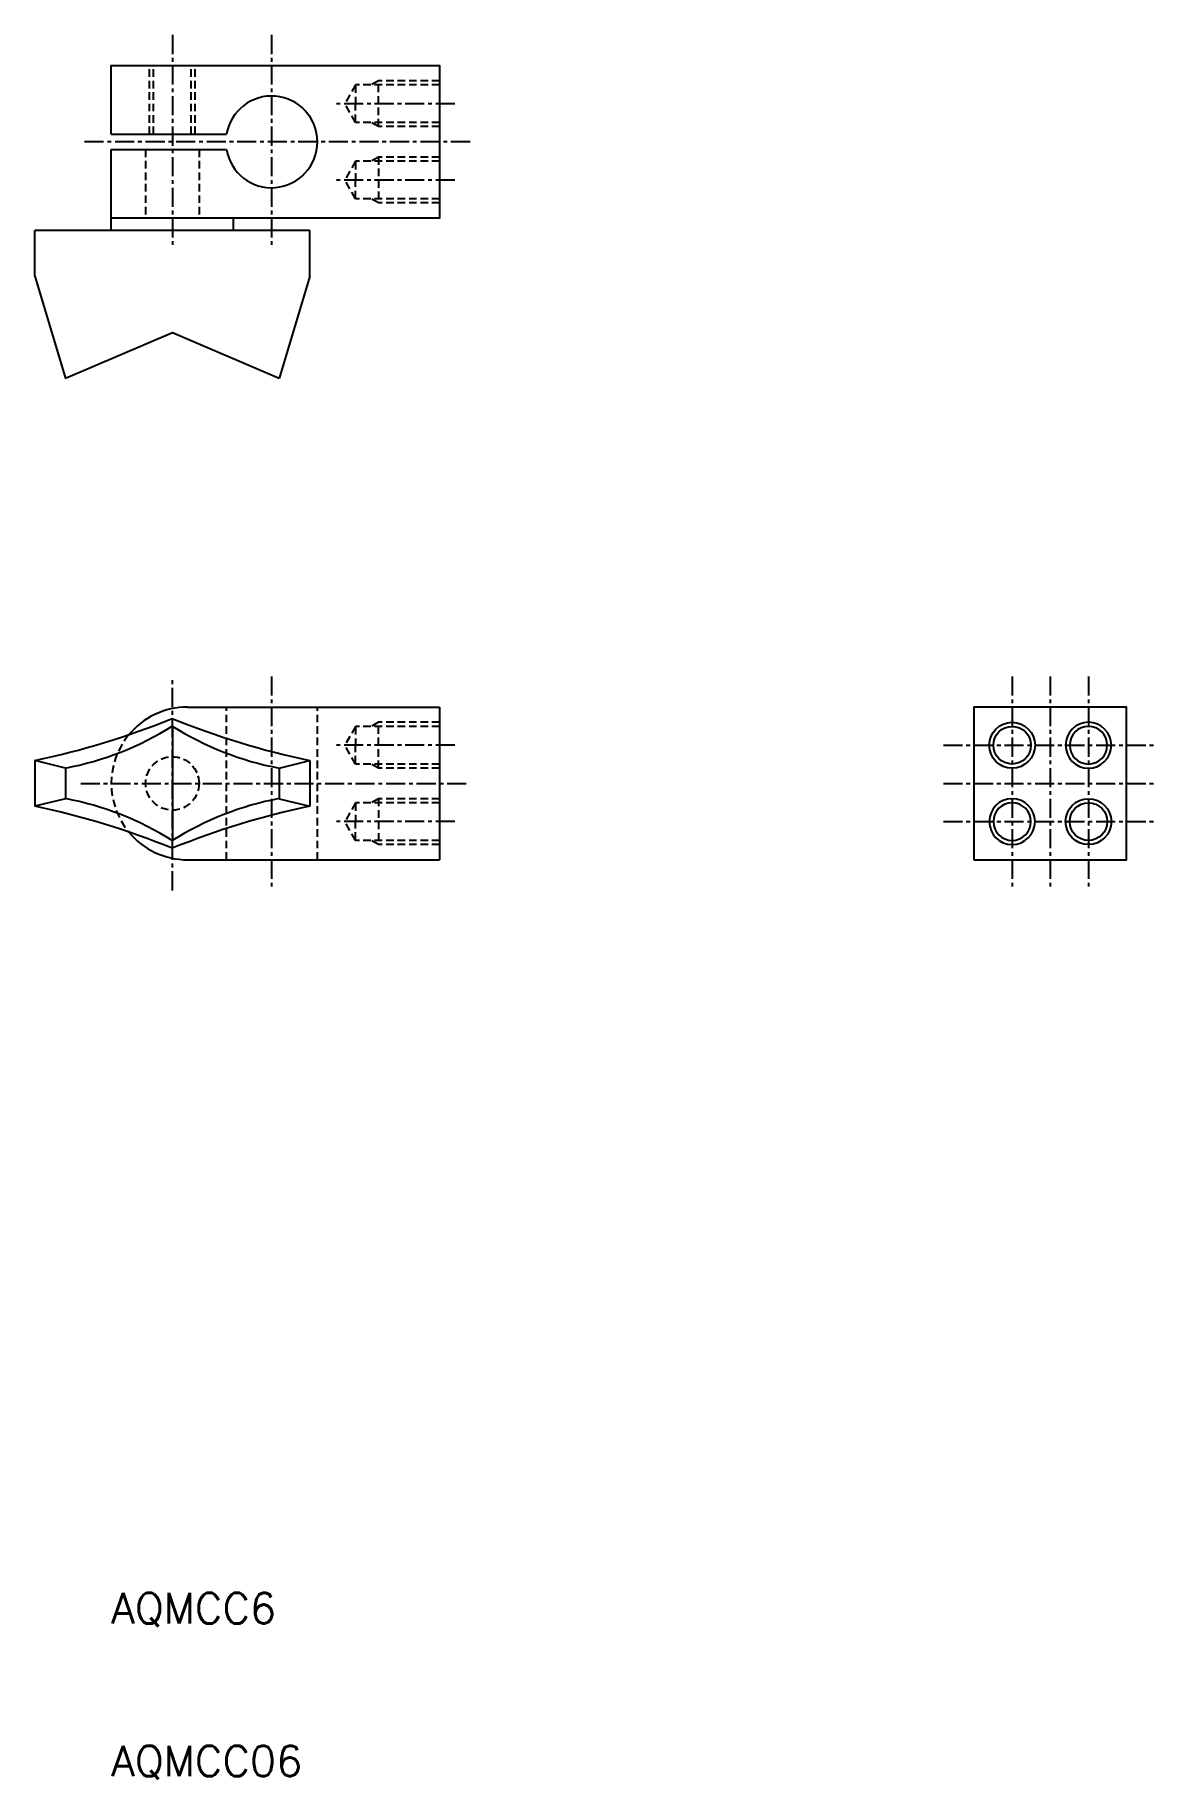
# Model space of a CAD drawing. Extents: x -372 to -299, y -3635 to -3521.
import ezdxf

# ---------------------------------------------------------------- set-up
doc = ezdxf.new("R2010")
doc.units = 0
doc.linetypes.add('CENTER', pattern=[2, 1.25, -0.25, 0.25, -0.25])
doc.linetypes.add('DASHED', pattern=[0.75, 0.5, -0.25])
doc.layers.get('0').update_dxf_attribs({"linetype": 'CONTINUOUS'})
doc.layers.add('CENTER', color=1, linetype='CENTER')
doc.styles.get("Standard").update_dxf_attribs({"font": 'txt', "bigfont": 'BIGFONT'})

# ---------------------------------------------------------------- blocks, each defined once
blk = doc.blocks.new('A$C711D6637')
at = {"color": 3, "linetype": 'CONTINUOUS'}
blk.add_circle((0, 0), 1.5, dxfattribs=at)
at = {"color": 7, "linetype": 'CONTINUOUS'}
blk.add_circle((0, 0), 1.23, dxfattribs=at)

msp = doc.modelspace()

# ---------------------------------------------------------------- linework, layer by layer
at = {"color": 3, "linetype": 'DASHED'}
for p, q in [((-364.76, -3527.66), (-364.76, -3523.16)), ((-364.49, -3527.66), (-364.49, -3523.16)), ((-362.03, -3527.66), (-362.03, -3523.16)), ((-361.76, -3527.66), (-361.76, -3523.16)), ((-351.26, -3524.43), (-351.97, -3525.66)), ((-345.76, -3524.43), (-351.26, -3524.43)), ((-351.26, -3524.46), (-351.26, -3525.66)), ((-349.76, -3524.16), (-350.23, -3524.43)), ((-345.76, -3524.16), (-349.76, -3524.16)), ((-349.76, -3527.16), (-349.76, -3524.16)), ((-351.26, -3526.89), (-351.97, -3525.66)), ((-351.26, -3526.86), (-351.26, -3525.66)), ((-345.76, -3526.89), (-351.26, -3526.89)), ((-349.76, -3527.16), (-350.23, -3526.89)), ((-345.76, -3527.16), (-349.76, -3527.16)), ((-365.01, -3528.66), (-365.01, -3533.16)), ((-361.51, -3528.66), (-361.51, -3533.16)), ((-351.26, -3529.43), (-351.97, -3530.66)), ((-345.76, -3529.43), (-351.26, -3529.43)), ((-351.26, -3529.46), (-351.26, -3530.66)), ((-349.76, -3529.16), (-350.23, -3529.43)), ((-349.76, -3529.16), (-349.76, -3532.16)), ((-345.76, -3529.16), (-349.76, -3529.16)), ((-351.26, -3531.89), (-351.97, -3530.66)), ((-351.26, -3531.86), (-351.26, -3530.66)), ((-345.76, -3531.89), (-351.26, -3531.89)), ((-349.76, -3532.16), (-350.23, -3531.89)), ((-345.76, -3532.16), (-349.76, -3532.16)), ((-359.72, -3575.16), (-359.72, -3565.16)), ((-353.76, -3575.16), (-353.76, -3565.16)), ((-349.76, -3566.16), (-350.23, -3566.43)), ((-349.76, -3569.16), (-349.76, -3566.16)), ((-345.76, -3566.16), (-349.76, -3566.16)), ((-351.26, -3566.43), (-351.97, -3567.66)), ((-345.76, -3566.43), (-351.26, -3566.43)), ((-351.26, -3566.46), (-351.26, -3567.66)), ((-351.26, -3568.89), (-351.97, -3567.66)), ((-351.26, -3568.86), (-351.26, -3567.66)), ((-345.76, -3568.89), (-351.26, -3568.89)), ((-349.76, -3569.16), (-350.23, -3568.89)), ((-345.76, -3569.16), (-349.76, -3569.16)), ((-351.26, -3571.43), (-351.97, -3572.66)), ((-345.76, -3571.43), (-351.26, -3571.43)), ((-351.26, -3571.46), (-351.26, -3572.66)), ((-349.76, -3571.16), (-350.23, -3571.43)), ((-345.76, -3571.16), (-349.76, -3571.16)), ((-349.76, -3571.16), (-349.76, -3574.16)), ((-351.26, -3573.89), (-351.97, -3572.66)), ((-351.26, -3573.86), (-351.26, -3572.66)), ((-345.76, -3573.89), (-351.26, -3573.89)), ((-349.76, -3574.16), (-350.23, -3573.89)), ((-345.76, -3574.16), (-349.76, -3574.16))]:
    msp.add_line(p, q, dxfattribs=at)
at = {"color": 7, "linetype": 'CONTINUOUS'}
for p, q in [((-367.26, -3527.66), (-359.72, -3527.66)), ((-367.26, -3528.66), (-359.72, -3528.66)), ((-354.26, -3533.96), (-372.26, -3533.96)), ((-354.26, -3533.96), (-372.26, -3533.96)), ((-372.26, -3536.96), (-372.26, -3533.96)), ((-367.26, -3533.96), (-367.26, -3533.16)), ((-359.26, -3533.96), (-359.26, -3533.16)), ((-354.26, -3536.96), (-354.26, -3533.96)), ((-372.26, -3536.96), (-370.26, -3543.66)), ((-354.26, -3536.96), (-356.26, -3543.66)), ((-362.26, -3565.16), (-345.76, -3565.16)), ((-345.76, -3565.16), (-345.76, -3575.16)), ((-363.26, -3566.41), (-363.26, -3573.91)), ((-372.26, -3568.66), (-372.26, -3571.66)), ((-370.26, -3569.16), (-372.26, -3568.66)), ((-370.26, -3569.16), (-370.26, -3571.16)), ((-356.26, -3569.16), (-354.26, -3568.66)), ((-356.26, -3569.16), (-356.26, -3571.16)), ((-354.26, -3568.66), (-354.26, -3571.66)), ((-370.26, -3571.16), (-372.26, -3571.66)), ((-356.26, -3571.16), (-354.26, -3571.66)), ((-362.26, -3575.16), (-345.76, -3575.16))]:
    msp.add_line(p, q, dxfattribs=at)
for points in [[(-367.26, -3527.66), (-367.26, -3523.16), (-345.76, -3523.16), (-345.76, -3533.16), (-367.26, -3533.16), (-367.26, -3528.66)], [(-356.26, -3543.66), (-363.26, -3540.66), (-370.26, -3543.66)]]:
    msp.add_lwpolyline(points, dxfattribs=at)
msp.add_lwpolyline([(-310.76, -3575.16), (-300.76, -3575.16), (-300.76, -3565.16), (-310.76, -3565.16)], close=True, dxfattribs=at)
at = {"color": 3, "linetype": 'DASHED'}
msp.add_circle((-363.26, -3570.16), 1.75, dxfattribs=at)
at = {"color": 7, "linetype": 'CONTINUOUS'}
for centre, radius, start, end in [((-356.76, -3528.16), 3, 189.5941, 170.4059), ((-382.39, -3519.42), 50.26, 281.619, 292.3627), ((-362.26, -3570.16), 5, 90, 140.6224), ((-344.14, -3519.42), 50.26, 247.6373, 258.381), ((-374.03, -3549.28), 20.23, 280.7341, 302.1614), ((-352.5, -3549.28), 20.23, 237.8386, 259.2659), ((-382.39, -3620.89), 50.26, 67.6373, 78.381), ((-382.39, -3620.89), 50.26, 67.6373, 78.381), ((-374.03, -3591.03), 20.23, 57.8386, 79.2659), ((-352.5, -3591.03), 20.23, 100.7341, 122.1614), ((-344.14, -3620.89), 50.26, 101.619, 112.3627), ((-344.14, -3620.89), 50.26, 101.619, 112.3627), ((-362.26, -3570.16), 5, 219.3776, 270)]:
    msp.add_arc(centre, radius, start, end, dxfattribs=at)
at = {"color": 3, "linetype": 'DASHED'}
msp.add_arc((-362.26, -3570.16), 5, 140.6224, 219.3776, dxfattribs=at)
at = {"layer": 'CENTER', "color": 1, "linetype": 'CENTER'}
for p, q in [((-363.26, -3521.16), (-363.26, -3535.16)), ((-356.76, -3521.16), (-356.76, -3535.16)), ((-344.76, -3525.66), (-352.69, -3525.66)), ((-343.76, -3528.16), (-369.26, -3528.16)), ((-344.76, -3530.66), (-352.69, -3530.66)), ((-363.26, -3577.16), (-363.26, -3563.16)), ((-356.76, -3563.16), (-356.76, -3577.16)), ((-308.26, -3563.16), (-308.26, -3577.16)), ((-305.76, -3563.16), (-305.76, -3577.16)), ((-303.26, -3563.16), (-303.26, -3577.16)), ((-344.76, -3567.66), (-352.69, -3567.66)), ((-312.76, -3567.66), (-298.76, -3567.66)), ((-369.26, -3570.16), (-343.76, -3570.16)), ((-312.76, -3570.16), (-298.76, -3570.16)), ((-344.76, -3572.66), (-352.69, -3572.66)), ((-312.76, -3572.66), (-298.76, -3572.66))]:
    msp.add_line(p, q, dxfattribs=at)

# ---------------------------------------------------------------- block references
at = {"color": 7, "linetype": 'CONTINUOUS'}
msp.add_blockref('A$C711D6637', (-308.26, -3567.66), dxfattribs=at)
at = {"color": 7, "linetype": 'CONTINUOUS', "xscale": -1}
msp.add_blockref('A$C711D6637', (-303.26, -3567.66), dxfattribs=at)
at = {"color": 7, "linetype": 'CONTINUOUS', "xscale": -1, "rotation": 180}
msp.add_blockref('A$C711D6637', (-308.26, -3572.66), dxfattribs=at)
at = {"color": 7, "linetype": 'CONTINUOUS', "rotation": 180}
msp.add_blockref('A$C711D6637', (-303.26, -3572.66), dxfattribs=at)

# ---------------------------------------------------------------- texts
at = {"color": 7, "linetype": 'CONTINUOUS'}
for s, p in [('AQMCC6', (-367.26, -3625.16)), ('AQMCC06', (-367.26, -3635.16))]:
    msp.add_text(s, height=2, dxfattribs=at).set_placement(p)

doc.saveas('drawing.dxf')
